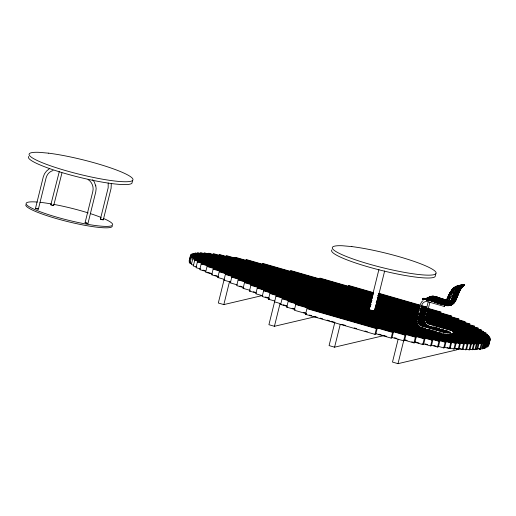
<?xml version="1.0" encoding="UTF-8"?>
<svg xmlns="http://www.w3.org/2000/svg" width="516" height="516" viewBox="0 0 516 516"><rect width="100%" height="100%" fill="white"/><g stroke="black" fill="none" stroke-linecap="round" stroke-linejoin="round"><path stroke-width="0.77" d="M451.868 304.266L451.977 304.634L452.435 303.737M433.924 301.899C437.491 302.886 442.141 304.214 445.463 301.841C448.907 297.538 449.462 291.295 454.061 287.78C454.415 286.374 471.495 283.116 461.652 285.625L460.078 287.593C457.995 294.907 455.551 307.781 445.16 305.511L448.623 303.976L457.305 290.231L460.078 287.593L464.516 284.477L464.174 284.974L456.312 286.386L452.777 289.005L451.107 291.301L451.055 294.817L448.707 300.589L447.178 302.853L445.14 304.085L442.728 304.421L441.632 303.421L437.536 302.821L422.888 298.461C420.966 300.015 425.99 299.557 426.616 298.829L422.675 299.403L422.391 298.783L423.584 298.254L425.706 298.57L438.755 302.705L440.954 303.04L444.147 302.679L446.901 299.99L450.197 292.585L454.061 287.78L457.182 286.064L464.516 284.477L460.208 289.553L454.428 302.466L451.403 304.982L448.688 305.659L444.463 305.349L450.507 305.311L453.945 303.047L455.563 300.576L460.627 289.186L464.535 284.503L462.858 285.187C464.742 283.684 464.213 285.161 463.974 284.858M444.463 305.349L448.688 305.659L451.016 303.737L454.325 296.468L456.46 293.236L464.529 284.793C458.131 289.212 458.705 298.222 452.59 302.705L450.236 301.828C446.746 290.843 455.905 284.929 464.387 284.619C454.615 284.909 449.088 291.727 446.334 300.828M462.878 284.993L464.394 284.413L461.414 285.303L464.535 284.503L456.473 286.638L452.545 289.334L450.197 292.585L446.024 301.299L443.115 303.227L437.536 302.821L425.706 298.57L422.475 298.506L426.351 298.732L432.756 301.041L424.603 298.345L422.314 299.028L423.784 299.551L426.332 298.874M429.602 299.035L423.804 299.396L422.333 299.061L423.675 299.544L426.055 298.919L422.733 299.351C422.282 296.752 431.64 301.157 433.537 297.145L433.601 296.229C429.544 295.61 426.513 299.802 422.54 299.293L422.475 298.506L426.351 298.732L440.412 303.292C450.036 304.53 448.41 290.656 455.409 286.883M444.586 305.208L448.688 305.659L451.287 304.943L452.7 303.66L458.24 291.23L463.007 285L464.387 284.445L463.129 285.071M450.126 304.646L450.242 303.447L456.486 290.16L459.679 285.929L461.652 285.625L461.594 287.231L460.208 289.553L462.536 286.696C458.976 289.063 455.518 292.204 454.325 296.468L451.055 294.817L450.139 293.423L446.817 300.596L447.178 302.853C450.907 307.601 455.48 302.537 456.505 298.442L454.731 301.892L452.7 303.66L450.126 304.646L449.868 305.343L452.442 304.382M457.537 295.294L459.717 290.308L456.06 299.035L453.345 303.492L452.7 303.66L453.506 296.229M461.91 285.284C457.305 285.516 452.074 288.547 449.81 293.462L452.777 289.005L452.545 289.334L454.086 287.928L459.453 285.741L456.312 286.386C443.631 294.707 467.806 277.995 457.305 290.231L453.977 289.534L452.519 289.811C448.075 293.262 448.901 301.209 443.096 303.066C435.988 303.821 429.654 298.829 422.617 298.429M441.006 304.208L438.213 302.821L438.755 302.705L425.706 298.57M448.688 305.659L450.507 305.311L445.901 305.472L443.141 303.305L445.83 301.409C439.09 306.214 430.744 299.08 423.52 298.59M453.048 303.956L453.345 303.492L451.997 304.408L451.803 303.853L449.481 303.015L446.817 300.596L446.901 299.99M439.967 303.866L441.58 304.188L441.69 303.466L444.186 303.002L446.024 301.299M423.784 299.551L423.739 299.196L426.158 299.009L423.004 299.454L422.294 298.932L422.475 298.506L422.656 299.028L423.488 299.17L428.938 298.371L433.601 296.229C438.458 296.455 441.103 301.047 446.043 301.396M428.499 299.925L427.229 300.202L427.371 299.564L425.313 298.706C424.668 298.532 422.011 298.1 422.578 299.274M446.817 300.596L448.888 295.378M456.06 299.035L456.963 293.804L458.995 292.075M432.492 301.37L427.106 299.364L423.649 298.654L422.411 299.17L423.681 299.519L427.583 298.906M439.187 303.202L431.234 300.202L424.603 298.345L439.445 303.743L439.555 303.26L441.69 303.466L447.933 305.588L449.101 305.259L450.242 303.447L451.797 302.582L452.319 299.428L449.907 297.758L447.482 299.48L447.991 301.828L450.236 301.828L452.319 299.428L453.938 299.848L453.945 303.047M456.473 286.638L457.982 285.851M443.47 303.079L434.653 299.396L432.369 297.842L432.331 296.197L424.816 299.241L422.507 299.196L425.261 299.106L424.771 299.093L432.331 296.197L437.974 297.39C433.44 301.873 427.848 299.132 422.894 298.7L422.507 299.196M432.634 301.46L428.003 299.228L438.819 303.079L433.511 301.299M456.841 297.732L459.214 290.972M425.893 299.319L425.616 299.132L426.79 300.073L426.764 299.383L427.932 299.744L424.223 298.506L438.755 302.705M53.038 170.519C49.439 171.596 47.117 174.227 46.111 177.82L38.365 209.135L36.152 208.767L35.481 208.419L43.273 176.924L44.486 173.815L46.556 171.022L49.188 168.925M61.946 172.925L53.696 205.529L51.484 205.168L50.813 204.813L59.327 171.46M95.679 185.134L96.15 188.585L95.763 191.926L87.972 223.422L87.204 223.415L85.088 222.706L92.835 191.391C93.912 186.927 91.996 181.98 88.068 179.542M111.295 183.599L111.095 188.321L103.303 219.816L102.181 219.745L100.42 219.1L108.166 187.792L108.212 182.98M132.644 180.381L131.935 183.232A53.458 7.437 13.9 0 1 74.51 176.066A53.458 7.437 13.9 0 1 28.748 156.503M189.075 261.212L190.488 255.504L191.339 255.304L370.107 306.788M189.424 260.425L190.836 254.71L191.688 254.511L370.572 306.027M190.817 262.605L189.275 262.16L190.688 256.452L191.539 256.252L369.52 307.51M191.533 263.702L189.985 263.257L191.397 257.548L192.249 257.349L369.327 308.342M369.398 309.252L193.635 258.639L192.784 258.839L191.371 264.547L193.7 265.218M417.463 323.99L195.57 260.083L194.719 260.283L193.306 265.992L196.396 266.882M417.895 325.003L198.254 261.747L197.402 261.947L195.99 267.656L200.634 268.997M419.469 326.344L202.027 263.728L201.175 263.928L199.763 269.636L205.942 271.416M472.585 349.093L475.758 349.564L477.171 343.856L207.884 266.301L207.032 266.501L205.62 272.216L212.586 274.222M469.805 349.184L472.972 349.648L474.385 343.94L213.972 268.946L213.121 269.146L211.708 274.86L218.674 276.86M224.757 279.504L217.804 277.505L219.216 271.79L220.068 271.59L471.379 343.966L469.966 349.674L469.115 349.874L466.019 348.984M462.646 348.906L465.735 349.796L466.587 349.596L467.999 343.882L226.234 274.26L225.382 274.46L218.32 303.008L223.828 304.595L262.47 295.513M223.828 304.595L229.478 281.755M459.008 348.745L462.084 349.635L462.936 349.435L464.348 343.727L232.606 276.982L231.755 277.182L230.342 282.897L237.27 284.89M454.299 348.281L458.143 349.39L458.995 349.19L460.414 343.482L238.972 279.711L238.121 279.911L236.709 285.619L243.668 287.625M250.015 290.34L243.081 288.347L244.494 282.639L245.345 282.439L456.15 343.146L454.738 348.855L453.887 349.055L450.017 347.939M256.413 293.075L249.454 291.069L250.866 285.361L251.718 285.161L451.558 342.714L450.139 348.423L449.288 348.623L444.676 347.294M438.355 346.365L443.741 347.913L444.592 347.713L446.005 342.005L258.084 287.889L257.232 288.089L255.82 293.798L262.76 295.797M431.382 345.249L437.549 347.023L438.4 346.823L439.813 341.115L264.456 290.611L263.605 290.811L262.192 296.519L269.159 298.532M274.654 301.002L268.475 299.222L269.887 293.514L270.739 293.314L432.853 339.999L431.44 345.707L430.589 345.907L423.642 343.908M414.271 342.102L422.772 344.546L423.623 344.346L425.036 338.638L276.834 295.958L275.976 296.158L268.913 324.706L274.428 326.293L315.173 316.721M274.428 326.293L280.078 303.453M286.819 306.285L280.659 304.511L282.071 298.803L282.923 298.603L416.231 336.993L414.819 342.701L413.967 342.901L403.944 340.018M295.204 309.594L286.748 307.155L288.16 301.447L289.012 301.247L405.918 334.916L404.505 340.625M375.745 333.678L391.115 338.103L391.967 337.903L393.379 332.194L296.577 304.317L295.726 304.517L294.314 310.226L306.607 313.767M305.53 314.347L306.943 308.639L307.794 308.439L377.215 328.428L375.803 334.142L374.951 334.342L305.53 314.347L306.381 314.147M334.729 322.758L329.079 345.597L334.587 347.184L383.975 335.574M334.587 347.184L340.244 324.345M368.985 309.639L378.918 269.487M374.719 311.122L384.652 270.971M374.951 334.342L376.364 328.627L377.215 328.428M391.115 338.103L392.528 332.394L393.379 332.194M398.139 339.238L392.489 362.077L398.004 363.664L456.77 349.854L457.144 348.332M398.004 363.664L405.066 335.116L405.918 334.916M413.967 342.901L415.38 337.193L416.231 336.993M425.868 308.336L426.222 306.91L421.643 305.595M424.184 317.546L428.216 301.841M435.807 273.79L435.098 276.647A53.458 7.437 13.9 0 1 377.673 269.475A53.458 7.437 13.9 0 1 331.911 249.912M425.893 317.856L429.963 302.137M422.772 344.546L424.184 338.838L425.036 338.638M430.589 345.907L432.002 340.199L432.853 339.999M437.549 347.023L438.961 341.315L439.813 341.115M450.868 317.321L451.223 315.895L421.153 307.233M443.741 347.913L445.153 342.205L446.005 342.005M449.288 348.623L450.7 342.914L451.558 342.714M458.479 320.404L458.834 318.972L420.972 308.071M453.887 349.055L455.299 343.346L456.15 343.146M464.587 323.048L464.942 321.623L427.822 310.935M458.143 349.39L459.562 343.682L460.414 343.482M462.084 349.635L463.497 343.927L464.348 343.727M465.735 349.796L467.148 344.088L467.999 343.882M474.01 327.55L474.365 326.118L427.229 312.548M469.115 349.874L470.528 344.166L471.379 343.966M472.121 349.848L473.533 344.14L474.385 343.94M477.693 329.498L478.048 328.073L420.089 311.38M474.907 349.764L476.32 344.056L477.171 343.856M480.764 331.272L481.118 329.847L420.05 312.257M476.784 349.416L478.197 343.701L479.048 343.501L477.635 349.216L475.249 348.971M479.828 349.397L481.241 343.688L482.092 343.488L480.68 349.197L477.506 348.732M483.956 343.134L483.105 343.333L481.692 349.042L482.537 348.848L483.956 343.134L450.713 333.562M485.569 334.439L485.924 333.013L426.339 315.85M485.543 342.701L484.692 342.901L483.279 348.61L484.131 348.41L485.543 342.701L452.248 333.11M487.149 335.787L487.504 334.355L419.508 314.773M486.865 342.192L486.014 342.392L484.601 348.1L485.453 347.9L486.865 342.192L453.616 332.614M487.923 341.605L487.072 341.805L485.659 347.513L486.511 347.313L487.923 341.605L452.326 331.356M488.323 337.012L488.671 335.587L426.061 317.553M489.284 341.108L488.426 341.308L487.014 347.016L487.865 346.817L489.284 341.108L427.371 323.274M488.962 343.695L490.2 338.696L375.7 305.724M488.413 346.081L489.826 340.373L426.326 322.087M488.781 345.294L490.194 339.586L426.029 321.107M463.297 285.29L464.394 284.413L463.42 284.774M450.242 303.447L448.623 303.976L447.933 305.588L445.895 305.543M453.712 288.489L452.519 289.811L452.39 292.03L458.395 287.67L457.305 290.231L458.124 290.211L455.138 296.552L454.041 301.409L457.247 295.778L458.124 290.211L460.078 287.593L454.886 287.56L451.055 294.817L454.028 292.791L456.486 290.16L455.654 293.204L451.21 291.566M455.563 300.576L457.253 296.029L455.563 300.576L455.338 300.099M427.758 299.532L426.945 299.454L427.564 299.628L427.319 300.235L426.919 299.615L428.106 299.796M450.236 301.828L447.482 299.48L450.333 292.682L448.275 296.771M422.481 298.629L422.862 298.338L422.894 298.7M457.976 286.225C455.815 290.392 452.693 294.243 451.513 298.983M454.428 302.466L453.945 302.724L455.164 300.654M457.473 295.371L458.118 293.385M455.351 298.667L456.06 296.7M457.299 295.1L456.363 297.655L458.679 291.985M456.454 297.584L457.621 294.462M460.923 287.838L461.291 287.818L460.124 289.798M420.114 304.698L421.753 301.725L423.139 300.615M421.772 305.227C422.34 302.608 425.087 300.931 427.738 301.673L444.282 306.44L444.753 304.782L444.224 306.427M422.333 298.835L425.648 299.151L426.216 299.912L425.829 299.157L424.655 298.745L426.242 299.248L426.422 299.97L425.616 299.132L422.456 298.945L423.875 298.648M456.834 294.707L457.627 292.695M456.866 295.636L458.195 292.34M447.482 299.48L450.333 292.682M457.834 293.817L458.627 291.895M457.885 293.843L458.685 291.985M446.927 300.428L433.601 296.229L431.234 296.365L429.344 297.526M454.706 300.976L456.125 298.293M450.9 304.75C454.151 301.866 454.106 296.977 456.963 293.804L455.654 293.204M454.138 302.344L459.646 289.85L464.058 284.832M455.202 300.383L454.841 301.092L455.686 298.88L453.854 300.86M464.194 284.387L463.813 284.916L464.284 284.535M458.305 291.469L461.298 286.954L464.387 284.619M446.456 300.583L447.507 298.674M458.531 291.74L459.195 290.527M458.395 293.094L460.627 289.186L458.556 292.527M460.111 289.682L461.291 287.818M453.125 299.725L455.138 296.552L454.325 296.468M453.035 303.789L452.016 304.575L452.945 303.402M450.732 303.466L451.481 302.363M454.841 293.049L452.693 295.855L449.907 297.758M452.861 289.128L451.107 291.301L454.086 287.928M461.285 287.58L459.866 289.321L460.285 288.96M457.247 295.778L457.686 295.242M458.247 285.89L459.679 285.929L453.977 289.534L453.538 288.721M452.79 303.64L452.197 304.059L454.099 302.221L453.661 302.434M454.809 301.77L455.196 301.292M461.588 285.58L463.116 285.284L463.665 284.703L462.858 285.187M459.537 288.483L460.794 286.986M453.977 289.534L456.234 286.832L457.531 287.625L456.834 286.535M459.311 289.624L460.317 288.457M439.071 303.085L438.09 302.544L443.134 302.969L445.063 302.234M463.387 285.284L464.271 284.458L462.233 286.425L464.271 284.458L463.858 284.529M460.395 285.464L461.601 285.251L457.092 286.116L455.164 286.993L456.125 286.49M450.674 304.414L451.513 303.582M462.136 286.98L464.09 285.051M452.197 304.059L453.628 302.789M443.489 304.711L443.908 304.305L443.657 303.227L446.501 305.04M463.948 284.806L463.007 285M461.298 286.954L463.987 284.664M449.365 304.382L448.359 305.02L445.14 304.085L444.818 302.737L446.056 301.634L447.178 302.853L449.481 303.015L451.01 302.279M461.833 286.709L464.155 284.58M437.955 297.655L446.972 300.402L443.315 299.319L440 299.338L432.156 296.868L429.254 297.106L427.822 298.042L430.325 296.661L431.305 296.719M423.004 299.454L425.061 299.319M457.769 286.915L459.459 285.567M459.246 287.664L461.652 285.625M451.281 304.459L452.603 303.118L453.035 303.221M440.412 303.292L443.134 302.969M457.357 286.315L457.731 286.07M455.551 287.109L456.505 286.483M451.016 303.737L452.59 302.705M35.481 208.419L36.249 208.425M50.813 204.813L51.271 204.781M85.088 222.706L86.585 222.86M100.42 219.1L101.916 219.261M434.801 296.429L446.979 300.454L434.801 296.429L437.91 297.474M429.015 297.616L431.234 296.365L433.356 296.345L432.008 296.429M457.092 286.116L455.009 287.186M463.536 284.851L464.032 284.568L463.574 284.677M450.842 304.904L452.526 304.04M430.325 296.661L426.184 298.725L422.527 299.099L425.648 299.151M452.113 291.824L450.197 292.585L447.553 299.241M431.228 296.694L428.906 297.287M463.813 284.729L464.252 284.535M448.049 305.22L446.637 305.246L448.752 305.208M443.199 304.563L442.728 304.421L443.908 304.305M423.507 299.351L427.654 298.248L434.653 299.396L428.661 297.893L424.649 298.777C429.564 298.177 436.601 299.654 440.87 303.234L430.389 300.093L438.8 303.279M450.578 304.846L451.242 304.608M430.073 296.977L424.816 298.996M428.725 297.558L426.377 298.493L429.693 297.429L436.626 298.093L435.433 296.597L433.537 297.145M438.645 302.75L443.096 303.066L445.16 302.46M461.801 285.361L459.517 285.858M463.116 285.284L464.174 284.974M189.275 262.16L190.127 261.96M189.985 263.257L190.836 263.057M217.804 277.505L218.655 277.305M243.081 288.347L243.933 288.147M249.454 291.069L250.305 290.869M268.475 299.222L269.326 299.022M280.659 304.511L281.51 304.311M286.748 307.155L287.599 306.955M426.222 306.91L425.371 307.11L421.553 306.014M451.223 315.895L450.371 316.095L421.075 307.652M458.834 318.972L457.982 319.172L427.848 310.497M464.942 321.623L464.084 321.823L378.254 297.106M406.002 340.27L403.654 340.824L392.115 337.503M474.365 326.118L473.514 326.318L427.151 312.967M478.048 328.073L477.197 328.273L420.011 311.806M481.118 329.847L480.267 330.046L419.972 312.683M485.924 333.013L485.072 333.213L426.261 316.276M487.504 334.355L486.653 334.555L376.158 302.737M488.671 335.587L487.82 335.787L419.024 315.973M490.2 338.696L489.349 338.896L375.622 306.143M490.194 339.586L489.342 339.786L425.945 321.533M489.826 340.373L488.975 340.573L426.248 322.506M422.888 298.461L425.474 298.68M424.475 298.654L427.945 299.132L423.662 298.467L422.404 298.719L428.867 299.035L434.911 301.557C432.208 298.945 428.241 298.461 424.649 298.777M459.246 285.638L461.007 285.361M464.194 284.716L464.594 284.664M428.648 299.983L429.628 300.306L427.932 299.744M426.158 298.603L425.248 298.7L428.867 299.035L431.234 300.202L427.151 299.067M426.506 298.816L427.435 298.725L427.654 298.248M443.141 303.305L438.632 303.047M432.634 297.48L433.737 297.487M429.938 296.823L430.905 296.764L431.466 298.306M427.106 298.493L428.306 297.687L432.073 300.099L430.821 299.712M425.584 299.228L426.764 299.383M424.307 298.467L423.268 298.487L423.662 298.467M422.527 299.099L423.501 299.241M430.241 300.499L431.969 300.505L430.054 299.861M428.009 299.57L434.349 301.492M440.638 303.137L444.186 303.002L445.14 304.085M447.888 305.182L448.636 305.246M440.225 303.324L441.69 303.466L442.16 304.292M426.79 300.073C425.952 298.209 420.385 298.512 425.919 299.216M425.706 299.261L424.468 299.067L425.745 299.235M443.96 304.995L445.218 305.169L444.063 304.866M424.468 299.067L425.784 299.254M444.818 302.737L446.23 303.608L448.623 303.976M434.82 296.81L437.2 297.41M438.09 302.544L440.954 303.04M425.532 298.867L427.983 299.306M446.017 301.505L438.968 300.183L432.369 297.842M444.095 304.943L445.218 305.169M444.844 299.977L442.476 299.125L444.979 299.951M445.843 305.201L448.456 305.614M434.478 296.552L436.104 296.952M425.313 298.706L426.893 299.112M378.873 293.275L420.114 305.15M378.783 293.694L420.024 305.569M373.087 292.501L349.126 285.6L348.274 285.8L373.01 292.92M378.499 294.062L441.115 312.09L440.264 312.29L427.893 308.729M378.422 294.481L419.392 306.278M420.933 306.723L426.345 308.284M373.345 293.469L320.146 278.143L319.294 278.343L373.268 293.888M378.744 295.023L419.611 306.788M378.667 295.442L419.527 307.214M373.068 294.275L291.166 270.687L290.315 270.887L372.991 294.7M377.706 295.61L419.424 307.626M377.622 296.036L426.3 310.051M372.92 295.126L263.121 263.502L262.27 263.702L372.842 295.545M378.338 296.681L419.315 308.484M420.863 308.929L426.274 310.49M372.668 295.945L246.706 259.664L245.855 259.864L372.591 296.365M378.08 297.5L419.037 309.297M420.585 309.742L470.044 323.983L469.192 324.183L420.508 310.161M377.228 297.7L418.96 309.716M372.358 296.745L235.58 257.355L234.728 257.555L372.281 297.164M377.77 298.3L425.681 312.103M377.693 298.725L418.65 310.522M420.192 310.967L425.603 312.522M372.178 297.584L226.905 255.749L226.053 255.949L372.101 298.009M377.589 299.138L418.547 310.935M377.512 299.564L418.47 311.361M372.126 298.461L219.842 254.607L218.99 254.807L372.049 298.88M377.538 300.015L418.502 311.812M376.686 300.215L418.424 312.238M371.688 299.222L213.908 253.782L213.056 253.988L371.61 299.648M377.106 300.783L418.095 312.586M419.643 313.031L425.061 314.592M426.603 315.037L483.84 331.524L482.989 331.724L419.566 313.457M377.028 301.209L418.018 313.012M371.397 300.028L208.896 253.233L208.045 253.433L372.094 300.673M376.815 301.589L424.791 315.405M376.738 302.015L424.713 315.831M371.597 300.976L204.704 252.917L203.852 253.117L371.52 301.402M376.235 302.312L417.96 314.328M371.172 301.75L201.105 252.769L200.253 252.969L371.094 302.17M376.583 303.305L417.554 315.102M419.102 315.547L424.513 317.108M376.506 303.731L417.476 315.528M371.249 302.66L198.112 252.801L197.26 253.001L370.398 302.86M376.661 304.221L489.503 336.716L488.652 336.916L419.089 316.882M375.809 304.421L417.547 316.437M370.785 303.421L195.706 253.001L194.855 253.201L370.714 303.84M376.209 304.982L424.242 318.811M425.79 319.256L490.09 337.774L489.239 337.974L425.713 319.681M376.132 305.401L424.165 319.236M371.056 304.388L193.887 253.362L193.036 253.562L370.978 304.808M370.359 305.079L192.539 253.866L191.688 254.065L370.282 305.498M375.771 306.633L424.481 320.662M375.693 307.059L424.404 321.087M375.216 307.368L424.778 321.636M190.836 254.71L370.494 306.452M375.138 307.788L424.7 322.061M375.525 308.342L416.535 320.159M418.083 320.604L425.823 322.829M190.488 255.504L370.03 307.207M374.674 308.542L416.457 320.578M418.005 321.023L425.745 323.255M428.067 323.919L488.426 341.308M374.938 309.065L426.016 323.777M190.688 256.452L369.443 307.929M374.861 309.49L426.713 324.422M453.022 332.001L487.072 341.805M374.745 309.903L416.496 321.926M418.044 322.371L428.099 325.267M433.511 326.828L439.697 328.608M441.245 329.053L443.56 329.718M445.882 330.388L447.43 330.833M191.397 257.548L369.25 308.768M374.661 310.322L416.418 322.352M417.966 322.797L450.442 332.149M453.538 333.039L486.014 342.392M374.048 310.593L450.7 332.665M192.784 258.839L417.328 323.5M418.876 323.945L449.849 332.865M452.171 333.536L484.692 342.901M419.011 324.435L449.165 333.117M194.719 260.283L417.386 324.409M418.934 324.854L447.54 333.091M449.862 333.762L483.105 343.333M420.218 325.673L445.74 333.02M449.61 334.136L482.092 343.488M197.402 261.947L418.592 325.648M447.985 334.11L481.241 343.688M446.553 334.142L479.048 343.501M201.175 263.928L425.577 328.55M428.673 329.44L430.995 330.111M432.543 330.556L436.413 331.672M439.509 332.562L441.831 333.233M443.379 333.678L478.197 343.701M207.032 266.501L476.32 344.056M213.121 269.146L473.533 344.14M483.911 347.455L485.453 347.9M219.216 271.79L470.528 344.166M482.583 347.965L484.131 348.41M225.382 274.46L467.148 344.088M231.755 277.182L463.497 343.927M478.358 348.532L480.68 349.197M238.121 279.911L459.562 343.682M202.93 270.1L205.252 270.771M244.494 282.639L455.299 343.346M207.245 272.235L211.115 273.351M250.866 285.361L450.7 342.914M214.882 275.325L217.204 275.995M257.232 288.089L445.153 342.205M263.605 290.811L438.961 341.315M223.97 280.169L230.923 282.175M269.887 293.514L432.002 340.199M459.859 348.545L462.936 349.435M275.976 296.158L424.184 338.838M239.882 286.09L242.198 286.754M456.686 348.526L458.995 349.19M282.071 298.803L415.38 337.193M288.16 301.447L405.066 335.116M253.395 291.759L255.717 292.43M447.062 347.532L450.139 348.423M295.726 304.517L392.528 332.394M306.943 308.639L376.364 328.627M265.366 296.99L269.236 298.106M433.775 345.488L436.091 346.159M425.261 343.927L427.583 344.598M415.122 341.902L418.986 343.011M422.075 343.901L423.623 344.346M274.564 301.866L280.736 303.647M283.052 304.756L286.902 305.865M404.796 339.818L407.111 340.483M411.736 341.818L414.819 342.701M292.211 308.284L294.52 308.949M394.501 337.741L396.81 338.406M303.614 312.457L305.917 313.122M378.905 334.142L381.208 334.807M382.743 335.245L386.587 336.355M309.471 315.037L311.78 315.702M314.87 316.592L317.185 317.256M320.268 318.146L322.584 318.811M327.209 320.146L329.524 320.81M331.066 321.255L334.923 322.365M341.863 324.364L345.72 325.473M354.208 327.918L356.517 328.589M365.005 331.027L367.321 331.698M426.177 299.396L428.061 299.951L427.564 299.628M434.698 296.713L436.813 297.371M52.677 205.071L53.696 205.529M37.346 208.677L38.365 209.135M433.569 299.751L430.363 298.687L429.254 297.106M445.605 300.164L446.688 300.525M433.75 301.409L438.832 303.111M436.072 302.699L437.536 303.195M442.754 304.556L443.205 304.711M439.122 303.247L430.389 300.093L437.439 302.75M443.399 299.364L437.168 297.145M437.523 297.59L438.955 298.119M437.871 297.668L439.871 298.422M444.986 302.673L435.246 298.951L437.774 300.886L432.724 299.925L440.87 303.234M432.111 300.873L434.201 301.718M445.056 302.679L438.968 300.183L440 299.338L435.246 298.951L444.205 303.292M102.916 219.571L103.303 219.816M87.585 223.17L87.972 223.422M439.555 303.26L441.58 304.188M437.536 302.821L439.445 303.743M430.518 296.571L430.905 296.764M443.315 299.319L446.217 301.267M445.437 302.286L447.63 304.646M447.178 302.853L445.921 301.86L446.23 303.608M426.719 299.557L427.229 300.202M92.654 179.691L94.305 181.916L95.724 185.915M374.493 310.851A2.967 0.413 13.9 0 1 371.901 310.819A2.967 0.413 13.9 0 1 369.166 309.574M112.275 226.266A44.55 6.198 13.9 0 1 67.396 221.525A44.55 6.198 13.9 0 1 25.8 204.82M103.561 218.481A44.55 6.198 13.9 0 1 97.872 225.827A44.55 6.198 13.9 0 1 38.526 211.109A44.55 6.198 13.9 0 1 37.333 202.059M39.977 202.304A44.55 6.198 13.9 0 1 51.361 203.943M53.599 204.349A44.55 6.198 13.9 0 1 88.191 212.921M90.352 213.611A44.55 6.198 13.9 0 1 101.123 217.468M48.691 153.181L39.281 152.336A53.458 7.437 13.9 0 0 70.737 172.022A53.458 7.437 13.9 0 0 131.528 177.452A53.458 7.437 13.9 0 0 48.691 153.181M351.854 246.59L342.45 245.751A53.458 7.437 13.9 0 0 373.907 265.43A53.458 7.437 13.9 0 0 434.691 270.861A53.458 7.437 13.9 0 0 351.854 246.59"/></g></svg>
